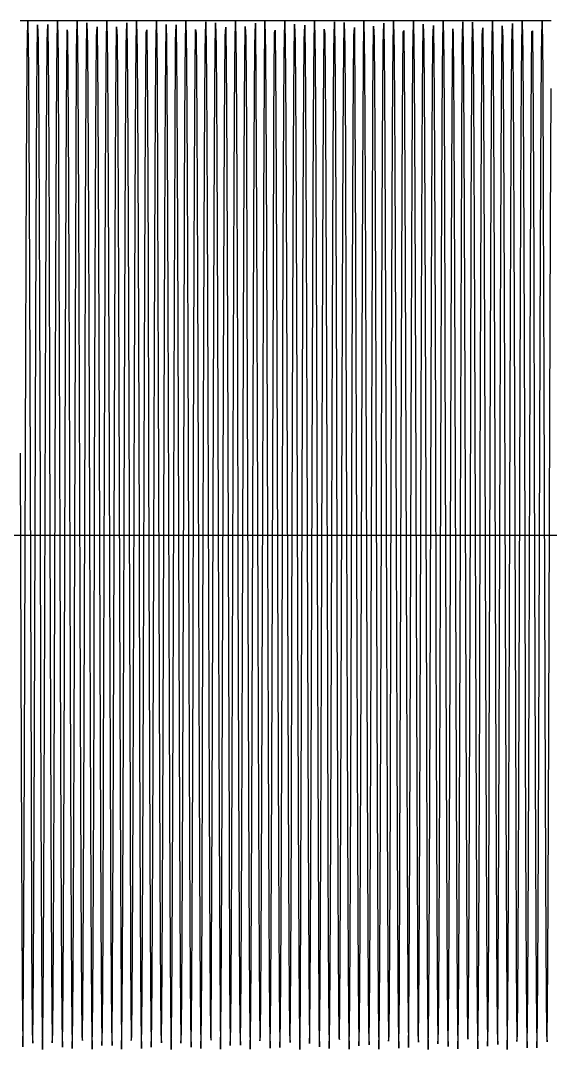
# Model space of a CAD drawing. Header units: metres. Extents: x 5 to 509, y -1 to 159.
# Drawn here: x 155.08 to 163.32, y 121 to 137 of the extents above; entities that cross this region are included whole.
import ezdxf

# ---------------------------------------------------------------- set-up
doc = ezdxf.new("R2010")
doc.units = ezdxf.units.M
doc.linetypes.add('DASHED', pattern=[0.6, 0.35, -0.25])
doc.layers.add('BASE', color=8, linetype='Continuous')
doc.layers.add('WAVE', color=7, linetype='Continuous')

msp = doc.modelspace()

# ---------------------------------------------------------------- linework, layer by layer
at = {"layer": 'BASE'}
msp.add_line((29, 129), (501, 129), dxfattribs=at)
at = {"layer": 'WAVE', "linetype": 'DASHED'}
msp.add_lwpolyline([(155.073, 137), (155.083, 137), (155.093, 137), (155.103, 137), (155.113, 137), (155.123, 137), (155.133, 137), (155.143, 137), (155.153, 137), (155.163, 137), (155.173, 137), (155.183, 137), (155.193, 137), (155.203, 137), (155.213, 137), (155.223, 137), (155.233, 137), (155.243, 137), (155.253, 137), (155.263, 137), (155.273, 137), (155.283, 137), (155.293, 137), (155.303, 137), (155.313, 137), (155.323, 137), (155.333, 137), (155.343, 137), (155.353, 137), (155.363, 137), (155.373, 137), (155.383, 137), (155.393, 137), (155.403, 137), (155.413, 137), (155.423, 137), (155.433, 137), (155.443, 137), (155.453, 137), (155.463, 137), (155.473, 137), (155.483, 137), (155.493, 137), (155.503, 137), (155.513, 137), (155.523, 137), (155.533, 137), (155.543, 137), (155.553, 137), (155.563, 137), (155.573, 137), (155.583, 137), (155.593, 137), (155.603, 137), (155.613, 137), (155.623, 137), (155.633, 137), (155.643, 137), (155.653, 137), (155.663, 137), (155.673, 137), (155.683, 137), (155.693, 137), (155.703, 137), (155.713, 137), (155.723, 137), (155.733, 137), (155.743, 137), (155.753, 137), (155.763, 137), (155.773, 137), (155.783, 137), (155.793, 137), (155.803, 137), (155.813, 137), (155.823, 137), (155.833, 137), (155.843, 137), (155.853, 137), (155.863, 137), (155.873, 137), (155.883, 137), (155.893, 137), (155.903, 137), (155.913, 137), (155.923, 137), (155.933, 137), (155.943, 137), (155.953, 137), (155.963, 137), (155.973, 137), (155.983, 137), (155.993, 137), (156.003, 137), (156.013, 137), (156.023, 137), (156.033, 137), (156.043, 137), (156.053, 137), (156.063, 137), (156.073, 137), (156.083, 137), (156.093, 137), (156.103, 137), (156.113, 137), (156.123, 137), (156.133, 137), (156.143, 137), (156.153, 137), (156.163, 137), (156.173, 137), (156.183, 137), (156.193, 137), (156.203, 137), (156.213, 137), (156.223, 137), (156.233, 137), (156.243, 137), (156.253, 137), (156.263, 137), (156.273, 137), (156.283, 137), (156.293, 137), (156.303, 137), (156.313, 137), (156.323, 137), (156.333, 137), (156.343, 137), (156.353, 137), (156.363, 137), (156.373, 137), (156.383, 137), (156.393, 137), (156.403, 137), (156.413, 137), (156.423, 137), (156.433, 137), (156.443, 137), (156.453, 137), (156.463, 137), (156.473, 137), (156.483, 137), (156.493, 137), (156.503, 137), (156.513, 137), (156.523, 137), (156.533, 137), (156.543, 137), (156.553, 137), (156.563, 137), (156.573, 137), (156.583, 137), (156.593, 137), (156.603, 137), (156.613, 137), (156.623, 137), (156.633, 137), (156.643, 137), (156.653, 137), (156.663, 137), (156.673, 137), (156.683, 137), (156.693, 137), (156.703, 137), (156.713, 137), (156.723, 137), (156.733, 137), (156.743, 137), (156.753, 137), (156.763, 137), (156.773, 137), (156.783, 137), (156.793, 137), (156.803, 137), (156.813, 137), (156.823, 137), (156.833, 137), (156.843, 137), (156.853, 137), (156.863, 137), (156.873, 137), (156.883, 137), (156.893, 137), (156.903, 137), (156.913, 137), (156.923, 137), (156.933, 137), (156.943, 137), (156.953, 137), (156.963, 137), (156.973, 137), (156.983, 137), (156.993, 137), (157.003, 137), (157.013, 137), (157.023, 137), (157.033, 137), (157.043, 137), (157.053, 137), (157.063, 137), (157.073, 137), (157.083, 137), (157.093, 137), (157.103, 137), (157.113, 137), (157.123, 137), (157.133, 137), (157.143, 137), (157.153, 137), (157.163, 137), (157.173, 137), (157.183, 137), (157.193, 137), (157.203, 137), (157.213, 137), (157.223, 137), (157.233, 137), (157.243, 137), (157.253, 137), (157.263, 137), (157.273, 137), (157.283, 137), (157.293, 137), (157.303, 137), (157.313, 137), (157.323, 137), (157.333, 137), (157.343, 137), (157.353, 137), (157.363, 137), (157.373, 137), (157.383, 137), (157.393, 137), (157.403, 137), (157.413, 137), (157.423, 137), (157.433, 137), (157.443, 137), (157.453, 137), (157.463, 137), (157.473, 137), (157.483, 137), (157.493, 137), (157.503, 137), (157.513, 137), (157.523, 137), (157.533, 137), (157.543, 137), (157.553, 137), (157.563, 137), (157.573, 137), (157.583, 137), (157.593, 137), (157.603, 137), (157.613, 137), (157.623, 137), (157.633, 137), (157.643, 137), (157.653, 137), (157.663, 137), (157.673, 137), (157.683, 137), (157.693, 137), (157.703, 137), (157.713, 137), (157.723, 137), (157.733, 137), (157.743, 137), (157.753, 137), (157.763, 137), (157.773, 137), (157.783, 137), (157.793, 137), (157.803, 137), (157.813, 137), (157.823, 137), (157.833, 137), (157.843, 137), (157.853, 137), (157.863, 137), (157.873, 137), (157.883, 137), (157.893, 137), (157.903, 137), (157.913, 137), (157.923, 137), (157.933, 137), (157.943, 137), (157.953, 137), (157.963, 137), (157.973, 137), (157.983, 137), (157.993, 137), (158.003, 137), (158.013, 137), (158.023, 137), (158.033, 137), (158.043, 137), (158.053, 137), (158.063, 137), (158.073, 137), (158.083, 137), (158.093, 137), (158.103, 137), (158.113, 137), (158.123, 137), (158.133, 137), (158.143, 137), (158.153, 137), (158.163, 137), (158.173, 137), (158.183, 137), (158.193, 137), (158.203, 137), (158.213, 137), (158.223, 137), (158.233, 137), (158.243, 137), (158.253, 137), (158.263, 137), (158.273, 137), (158.283, 137), (158.293, 137), (158.303, 137), (158.313, 137), (158.323, 137), (158.333, 137), (158.343, 137), (158.353, 137), (158.363, 137), (158.373, 137), (158.383, 137), (158.393, 137), (158.403, 137), (158.413, 137), (158.423, 137), (158.433, 137), (158.443, 137), (158.453, 137), (158.463, 137), (158.473, 137), (158.483, 137), (158.493, 137), (158.503, 137), (158.513, 137), (158.523, 137), (158.533, 137), (158.543, 137), (158.553, 137), (158.563, 137), (158.573, 137), (158.583, 137), (158.593, 137), (158.603, 137), (158.613, 137), (158.623, 137), (158.633, 137), (158.643, 137), (158.653, 137), (158.663, 137), (158.673, 137), (158.683, 137), (158.693, 137), (158.703, 137), (158.713, 137), (158.723, 137), (158.733, 137), (158.743, 137), (158.753, 137), (158.763, 137), (158.773, 137), (158.783, 137), (158.793, 137), (158.803, 137), (158.813, 137), (158.823, 137), (158.833, 137), (158.843, 137), (158.853, 137), (158.863, 137), (158.873, 137), (158.883, 137), (158.893, 137), (158.903, 137), (158.913, 137), (158.923, 137), (158.933, 137), (158.943, 137), (158.953, 137), (158.963, 137), (158.973, 137), (158.983, 137), (158.993, 137), (159.003, 137), (159.013, 137), (159.023, 137), (159.033, 137), (159.043, 137), (159.053, 137), (159.063, 137), (159.073, 137), (159.083, 137), (159.093, 137), (159.103, 137), (159.113, 137), (159.123, 137), (159.133, 137), (159.143, 137), (159.153, 137), (159.163, 137), (159.173, 137), (159.183, 137), (159.193, 137), (159.203, 137), (159.213, 137), (159.223, 137), (159.233, 137), (159.243, 137), (159.253, 137), (159.263, 137), (159.273, 137), (159.283, 137), (159.293, 137), (159.303, 137), (159.313, 137), (159.323, 137), (159.333, 137), (159.343, 137), (159.353, 137), (159.363, 137), (159.373, 137), (159.383, 137), (159.393, 137), (159.403, 137), (159.413, 137), (159.423, 137), (159.433, 137), (159.443, 137), (159.453, 137), (159.463, 137), (159.473, 137), (159.483, 137), (159.493, 137), (159.503, 137), (159.513, 137), (159.523, 137), (159.533, 137), (159.543, 137), (159.553, 137), (159.563, 137), (159.573, 137), (159.583, 137), (159.593, 137), (159.603, 137), (159.613, 137), (159.623, 137), (159.633, 137), (159.643, 137), (159.653, 137), (159.663, 137), (159.673, 137), (159.683, 137), (159.693, 137), (159.703, 137), (159.713, 137), (159.723, 137), (159.733, 137), (159.743, 137), (159.753, 137), (159.763, 137), (159.773, 137), (159.783, 137), (159.793, 137), (159.803, 137), (159.813, 137), (159.823, 137), (159.833, 137), (159.843, 137), (159.853, 137), (159.863, 137), (159.873, 137), (159.883, 137), (159.893, 137), (159.903, 137), (159.913, 137), (159.923, 137), (159.933, 137), (159.943, 137), (159.953, 137), (159.963, 137), (159.973, 137), (159.983, 137), (159.993, 137), (160.003, 137), (160.013, 137), (160.023, 137), (160.033, 137), (160.043, 137), (160.053, 137), (160.063, 137), (160.073, 137), (160.083, 137), (160.093, 137), (160.103, 137), (160.113, 137), (160.123, 137), (160.133, 137), (160.143, 137), (160.153, 137), (160.163, 137), (160.173, 137), (160.183, 137), (160.193, 137), (160.203, 137), (160.213, 137), (160.223, 137), (160.233, 137), (160.243, 137), (160.253, 137), (160.263, 137), (160.273, 137), (160.283, 137), (160.293, 137), (160.303, 137), (160.313, 137), (160.323, 137), (160.333, 137), (160.343, 137), (160.353, 137), (160.363, 137), (160.373, 137), (160.383, 137), (160.393, 137), (160.403, 137), (160.413, 137), (160.423, 137), (160.433, 137), (160.443, 137), (160.453, 137), (160.463, 137), (160.473, 137), (160.483, 137), (160.493, 137), (160.503, 137), (160.513, 137), (160.523, 137), (160.533, 137), (160.543, 137), (160.553, 137), (160.563, 137), (160.573, 137), (160.583, 137), (160.593, 137), (160.603, 137), (160.613, 137), (160.623, 137), (160.633, 137), (160.643, 137), (160.653, 137), (160.663, 137), (160.673, 137), (160.683, 137), (160.693, 137), (160.703, 137), (160.713, 137), (160.723, 137), (160.733, 137), (160.743, 137), (160.753, 137), (160.763, 137), (160.773, 137), (160.783, 137), (160.793, 137), (160.803, 137), (160.813, 137), (160.823, 137), (160.833, 137), (160.843, 137), (160.853, 137), (160.863, 137), (160.873, 137), (160.883, 137), (160.893, 137), (160.903, 137), (160.913, 137), (160.923, 137), (160.933, 137), (160.943, 137), (160.953, 137), (160.963, 137), (160.973, 137), (160.983, 137), (160.993, 137), (161.003, 137), (161.013, 137), (161.023, 137), (161.033, 137), (161.043, 137), (161.053, 137), (161.063, 137), (161.073, 137), (161.083, 137), (161.093, 137), (161.103, 137), (161.113, 137), (161.123, 137), (161.133, 137), (161.143, 137), (161.153, 137), (161.163, 137), (161.173, 137), (161.183, 137), (161.193, 137), (161.203, 137), (161.213, 137), (161.223, 137), (161.233, 137), (161.243, 137), (161.253, 137), (161.263, 137), (161.273, 137), (161.283, 137), (161.293, 137), (161.303, 137), (161.313, 137), (161.323, 137), (161.333, 137), (161.343, 137), (161.353, 137), (161.363, 137), (161.373, 137), (161.383, 137), (161.393, 137), (161.403, 137), (161.413, 137), (161.423, 137), (161.433, 137), (161.443, 137), (161.453, 137), (161.463, 137), (161.473, 137), (161.483, 137), (161.493, 137), (161.503, 137), (161.513, 137), (161.523, 137), (161.533, 137), (161.543, 137), (161.553, 137), (161.563, 137), (161.573, 137), (161.583, 137), (161.593, 137), (161.603, 137), (161.613, 137), (161.623, 137), (161.633, 137), (161.643, 137), (161.653, 137), (161.663, 137), (161.673, 137), (161.683, 137), (161.693, 137), (161.703, 137), (161.713, 137), (161.723, 137), (161.733, 137), (161.743, 137), (161.753, 137), (161.763, 137), (161.773, 137), (161.783, 137), (161.793, 137), (161.803, 137), (161.813, 137), (161.823, 137), (161.833, 137), (161.843, 137), (161.853, 137), (161.863, 137), (161.873, 137), (161.883, 137), (161.893, 137), (161.903, 137), (161.913, 137), (161.923, 137), (161.933, 137), (161.943, 137), (161.953, 137), (161.963, 137), (161.973, 137), (161.983, 137), (161.993, 137), (162.003, 137), (162.013, 137), (162.023, 137), (162.033, 137), (162.043, 137), (162.053, 137), (162.063, 137), (162.073, 137), (162.083, 137), (162.093, 137), (162.103, 137), (162.113, 137), (162.123, 137), (162.133, 137), (162.143, 137), (162.153, 137), (162.163, 137), (162.173, 137), (162.183, 137), (162.193, 137), (162.203, 137), (162.213, 137), (162.223, 137), (162.233, 137), (162.243, 137), (162.253, 137), (162.263, 137), (162.273, 137), (162.283, 137), (162.293, 137), (162.303, 137), (162.313, 137), (162.323, 137), (162.333, 137), (162.343, 137), (162.353, 137), (162.363, 137), (162.373, 137), (162.383, 137), (162.393, 137), (162.403, 137), (162.413, 137), (162.423, 137), (162.433, 137), (162.443, 137), (162.453, 137), (162.463, 137), (162.473, 137), (162.483, 137), (162.493, 137), (162.503, 137), (162.513, 137), (162.523, 137), (162.533, 137), (162.543, 137), (162.553, 137), (162.563, 137), (162.573, 137), (162.583, 137), (162.593, 137), (162.603, 137), (162.613, 137), (162.623, 137), (162.633, 137), (162.643, 137), (162.653, 137), (162.663, 137), (162.673, 137), (162.683, 137), (162.693, 137), (162.703, 137), (162.713, 137), (162.723, 137), (162.733, 137), (162.743, 137), (162.753, 137), (162.763, 137), (162.773, 137), (162.783, 137), (162.793, 137), (162.803, 137), (162.813, 137), (162.823, 137), (162.833, 137), (162.843, 137), (162.853, 137), (162.863, 137), (162.873, 137), (162.883, 137), (162.893, 137), (162.903, 137), (162.913, 137), (162.923, 137), (162.933, 137), (162.943, 137), (162.953, 137), (162.963, 137), (162.973, 137), (162.983, 137), (162.993, 137), (163.003, 137), (163.013, 137), (163.023, 137), (163.033, 137), (163.043, 137), (163.053, 137), (163.063, 137), (163.073, 137), (163.083, 137), (163.093, 137), (163.103, 137), (163.113, 137), (163.123, 137), (163.133, 137), (163.143, 137), (163.153, 137), (163.163, 137), (163.173, 137), (163.183, 137), (163.193, 137), (163.203, 137), (163.213, 137), (163.223, 137), (163.233, 137), (163.243, 137), (163.253, 137), (163.263, 137), (163.273, 137), (163.283, 137), (163.293, 137), (163.303, 137), (163.313, 137), (163.323, 137), (163.333, 137)], dxfattribs=at)
at = {"layer": 'WAVE'}
msp.add_lwpolyline([(155.073, 130.275), (155.083, 127.034), (155.093, 124.115), (155.103, 122.001), (155.113, 121.038), (155.123, 121.384), (155.133, 122.984), (155.143, 125.573), (155.153, 128.726), (155.163, 131.924), (155.173, 134.641), (155.183, 136.43), (155.193, 136.997), (155.203, 136.248), (155.213, 134.307), (155.223, 131.493), (155.233, 128.268), (155.243, 125.165), (155.253, 122.692), (155.263, 121.257), (155.273, 121.095), (155.283, 122.234), (155.293, 124.487), (155.303, 127.481), (155.313, 130.726), (155.323, 133.686), (155.333, 135.876), (155.343, 136.934), (155.353, 136.688), (155.363, 135.176), (155.373, 132.649), (155.383, 129.521), (155.393, 126.308), (155.403, 123.537), (155.413, 121.665), (155.423, 121), (155.433, 121.651), (155.443, 123.511), (155.453, 126.273), (155.463, 129.485), (155.473, 132.616), (155.483, 135.153), (155.493, 136.678), (155.503, 136.939), (155.513, 135.894), (155.523, 133.716), (155.533, 130.761), (155.543, 127.517), (155.553, 124.517), (155.563, 122.254), (155.573, 121.101), (155.583, 121.247), (155.593, 122.669), (155.603, 125.133), (155.613, 128.232), (155.623, 131.458), (155.633, 134.279), (155.643, 136.232), (155.653, 136.996), (155.663, 136.443), (155.673, 134.667), (155.683, 131.958), (155.693, 128.763), (155.703, 125.606), (155.713, 123.008), (155.723, 121.396), (155.733, 121.034), (155.743, 121.983), (155.753, 124.087), (155.763, 126.998), (155.773, 130.239), (155.783, 133.276), (155.793, 135.61), (155.803, 136.856), (155.813, 136.81), (155.823, 135.479), (155.833, 133.082), (155.843, 130.014), (155.853, 126.779), (155.863, 123.909), (155.873, 121.877), (155.883, 121.016), (155.893, 121.469), (155.903, 123.161), (155.913, 125.813), (155.923, 128.99), (155.933, 132.168), (155.943, 134.825), (155.953, 136.524), (155.963, 136.985), (155.973, 136.132), (155.983, 134.106), (155.993, 131.24), (156.003, 128.006), (156.013, 124.935), (156.023, 122.533), (156.033, 121.194), (156.043, 121.14), (156.053, 122.379), (156.063, 124.707), (156.073, 127.741), (156.083, 130.982), (156.093, 133.898), (156.103, 136.007), (156.113, 136.964), (156.123, 136.611), (156.133, 135.005), (156.143, 132.412), (156.153, 129.258), (156.163, 126.061), (156.173, 123.347), (156.183, 121.564), (156.193, 121.004), (156.203, 121.759), (156.213, 123.706), (156.223, 126.523), (156.233, 129.748), (156.243, 132.85), (156.253, 135.318), (156.263, 136.748), (156.273, 136.902), (156.283, 135.757), (156.293, 133.5), (156.303, 130.503), (156.313, 127.258), (156.323, 124.301), (156.333, 122.116), (156.343, 121.063), (156.353, 121.317), (156.363, 122.834), (156.373, 125.366), (156.383, 128.495), (156.393, 131.708), (156.403, 134.475), (156.413, 136.341), (156.423, 137), (156.433, 136.343), (156.443, 134.478), (156.453, 131.711), (156.463, 128.499), (156.473, 125.369), (156.483, 122.836), (156.493, 121.318), (156.503, 121.063), (156.513, 122.114), (156.523, 124.298), (156.533, 127.255), (156.543, 130.499), (156.553, 133.497), (156.563, 135.755), (156.573, 136.902), (156.583, 136.748), (156.593, 135.321), (156.603, 132.853), (156.613, 129.752), (156.623, 126.527), (156.633, 123.708), (156.643, 121.761), (156.653, 121.004), (156.663, 121.563), (156.673, 123.345), (156.683, 126.057), (156.693, 129.254), (156.703, 132.409), (156.713, 135.003), (156.723, 136.609), (156.733, 136.964), (156.743, 136.009), (156.753, 133.9), (156.763, 130.986), (156.773, 127.745), (156.783, 124.71), (156.793, 122.381), (156.803, 121.141), (156.813, 121.194), (156.823, 122.531), (156.833, 124.932), (156.843, 128.002), (156.853, 131.237), (156.863, 134.103), (156.873, 136.131), (156.883, 136.985), (156.893, 136.525), (156.903, 134.828), (156.913, 132.172), (156.923, 128.994), (156.933, 125.817), (156.943, 123.164), (156.953, 121.471), (156.963, 121.016), (156.973, 121.875), (156.983, 123.906), (156.993, 126.775), (157.003, 130.01), (157.013, 133.079), (157.023, 135.477), (157.033, 136.809), (157.043, 136.857), (157.053, 135.612), (157.063, 133.279), (157.073, 130.243), (157.083, 127.002), (157.093, 124.09), (157.103, 121.985), (157.113, 121.035), (157.123, 121.395), (157.133, 123.006), (157.143, 125.603), (157.153, 128.759), (157.163, 131.954), (157.173, 134.664), (157.183, 136.442), (157.193, 136.996), (157.203, 136.234), (157.213, 134.282), (157.223, 131.461), (157.233, 128.236), (157.243, 125.136), (157.253, 122.672), (157.263, 121.248), (157.273, 121.1), (157.283, 122.252), (157.293, 124.514), (157.303, 127.513), (157.313, 130.757), (157.323, 133.713), (157.333, 135.893), (157.343, 136.939), (157.353, 136.679), (157.363, 135.156), (157.373, 132.62), (157.383, 129.489), (157.393, 126.277), (157.403, 123.513), (157.413, 121.652), (157.423, 121), (157.433, 121.664), (157.443, 123.534), (157.453, 126.304), (157.463, 129.517), (157.473, 132.646), (157.483, 135.174), (157.493, 136.687), (157.503, 136.935), (157.513, 135.878), (157.523, 133.689), (157.533, 130.729), (157.543, 127.485), (157.553, 124.49), (157.563, 122.236), (157.573, 121.096), (157.583, 121.256), (157.593, 122.689), (157.603, 125.161), (157.613, 128.265), (157.623, 131.489), (157.633, 134.304), (157.643, 136.246), (157.653, 136.997), (157.663, 136.431), (157.673, 134.644), (157.683, 131.928), (157.693, 128.73), (157.703, 125.577), (157.713, 122.986), (157.723, 121.386), (157.733, 121.037), (157.743, 121.999), (157.753, 124.112), (157.763, 127.03), (157.773, 130.271), (157.783, 133.304), (157.793, 135.628), (157.803, 136.862), (157.813, 136.803), (157.823, 135.46), (157.833, 133.054), (157.843, 129.982), (157.853, 126.747), (157.863, 123.884), (157.873, 121.862), (157.883, 121.014), (157.893, 121.48), (157.903, 123.184), (157.913, 125.843), (157.923, 129.023), (157.933, 132.198), (157.943, 134.847), (157.953, 136.535), (157.963, 136.983), (157.973, 136.117), (157.983, 134.081), (157.993, 131.209), (158.003, 127.974), (158.013, 124.907), (158.023, 122.514), (158.033, 121.187), (158.043, 121.146), (158.053, 122.397), (158.063, 124.734), (158.073, 127.773), (158.083, 131.014), (158.093, 133.923), (158.103, 136.023), (158.113, 136.967), (158.123, 136.6), (158.133, 134.984), (158.143, 132.382), (158.153, 129.225), (158.163, 126.03), (158.173, 123.324), (158.183, 121.552), (158.193, 121.005), (158.203, 121.773), (158.213, 123.73), (158.223, 126.554), (158.233, 129.78), (158.243, 132.878), (158.253, 135.338), (158.263, 136.756), (158.273, 136.897), (158.283, 135.739), (158.293, 133.473), (158.303, 130.471), (158.313, 127.227), (158.323, 124.274), (158.333, 122.099), (158.343, 121.059), (158.353, 121.326), (158.363, 122.855), (158.373, 125.395), (158.383, 128.528), (158.393, 131.738), (158.403, 134.499), (158.413, 136.354), (158.423, 137), (158.433, 136.33), (158.443, 134.454), (158.453, 131.68), (158.463, 128.466), (158.473, 125.34), (158.483, 122.816), (158.493, 121.309), (158.503, 121.067), (158.513, 122.131), (158.523, 124.324), (158.533, 127.287), (158.543, 130.531), (158.553, 133.524), (158.563, 135.772), (158.573, 136.907), (158.583, 136.74), (158.593, 135.301), (158.603, 132.824), (158.613, 129.719), (158.623, 126.495), (158.633, 123.684), (158.643, 121.747), (158.653, 121.003), (158.663, 121.575), (158.673, 123.368), (158.683, 126.088), (158.693, 129.286), (158.703, 132.438), (158.713, 135.024), (158.723, 136.619), (158.733, 136.961), (158.743, 135.993), (158.753, 133.875), (158.763, 130.954), (158.773, 127.712), (158.783, 124.682), (158.793, 122.363), (158.803, 121.135), (158.813, 121.201), (158.823, 122.55), (158.833, 124.96), (158.843, 128.035), (158.853, 131.268), (158.863, 134.129), (158.873, 136.145), (158.883, 136.987), (158.893, 136.514), (158.903, 134.805), (158.913, 132.142), (158.923, 128.961), (158.933, 125.787), (158.943, 123.141), (158.953, 121.46), (158.963, 121.018), (158.973, 121.89), (158.983, 123.931), (158.993, 126.807), (159.003, 130.043), (159.013, 133.107), (159.023, 135.496), (159.033, 136.816), (159.043, 136.851), (159.053, 135.593), (159.063, 133.252), (159.073, 130.211), (159.083, 126.97), (159.093, 124.064), (159.103, 121.969), (159.113, 121.032), (159.123, 121.405), (159.133, 123.027), (159.143, 125.632), (159.153, 128.791), (159.163, 131.985), (159.173, 134.687), (159.183, 136.454), (159.193, 136.995), (159.203, 136.22), (159.213, 134.258), (159.223, 131.43), (159.233, 128.203), (159.243, 125.107), (159.253, 122.652), (159.263, 121.24), (159.273, 121.106), (159.283, 122.27), (159.293, 124.541), (159.303, 127.545), (159.313, 130.789), (159.323, 133.739), (159.333, 135.909), (159.343, 136.943), (159.353, 136.669), (159.363, 135.135), (159.373, 132.591), (159.383, 129.456), (159.393, 126.246), (159.403, 123.49), (159.413, 121.639), (159.423, 121), (159.433, 121.677), (159.443, 123.558), (159.453, 126.335), (159.463, 129.55), (159.473, 132.675), (159.483, 135.195), (159.493, 136.696), (159.503, 136.931), (159.513, 135.861), (159.523, 133.663), (159.533, 130.697), (159.543, 127.453), (159.553, 124.463), (159.563, 122.219), (159.573, 121.091), (159.583, 121.264), (159.593, 122.709), (159.603, 125.19), (159.613, 128.297), (159.623, 131.52), (159.633, 134.328), (159.643, 136.26), (159.653, 136.997), (159.663, 136.419), (159.673, 134.621), (159.683, 131.897), (159.693, 128.697), (159.703, 125.547), (159.713, 122.965), (159.723, 121.376), (159.733, 121.041), (159.743, 122.015), (159.753, 124.138), (159.763, 127.062), (159.773, 130.304), (159.783, 133.331), (159.793, 135.646), (159.803, 136.868), (159.813, 136.795), (159.823, 135.44), (159.833, 133.026), (159.843, 129.949), (159.853, 126.716), (159.863, 123.859), (159.873, 121.847), (159.883, 121.013), (159.893, 121.492), (159.903, 123.206), (159.913, 125.873), (159.923, 129.055), (159.933, 132.228), (159.943, 134.87), (159.953, 136.546), (159.963, 136.981), (159.973, 136.102), (159.983, 134.056), (159.993, 131.178), (160.003, 127.941), (160.013, 124.879), (160.023, 122.495), (160.033, 121.18), (160.043, 121.153), (160.053, 122.416), (160.063, 124.762), (160.073, 127.806), (160.083, 131.046), (160.093, 133.949), (160.103, 136.038), (160.113, 136.97), (160.123, 136.59), (160.133, 134.962), (160.143, 132.353), (160.153, 129.192), (160.163, 126), (160.173, 123.301), (160.183, 121.54), (160.193, 121.006), (160.203, 121.787), (160.213, 123.755), (160.223, 126.585), (160.233, 129.813), (160.243, 132.907), (160.253, 135.358), (160.263, 136.764), (160.273, 136.892), (160.283, 135.722), (160.293, 133.446), (160.303, 130.439), (160.313, 127.195), (160.323, 124.248), (160.333, 122.083), (160.343, 121.056), (160.353, 121.335), (160.363, 122.876), (160.373, 125.424), (160.383, 128.56), (160.393, 131.769), (160.403, 134.522), (160.413, 136.367), (160.423, 137), (160.433, 136.317), (160.443, 134.43), (160.453, 131.65), (160.463, 128.434), (160.473, 125.311), (160.483, 122.795), (160.493, 121.3), (160.503, 121.071), (160.513, 122.147), (160.523, 124.351), (160.533, 127.319), (160.543, 130.563), (160.553, 133.551), (160.563, 135.79), (160.573, 136.912), (160.583, 136.732), (160.593, 135.28), (160.603, 132.796), (160.613, 129.687), (160.623, 126.464), (160.633, 123.66), (160.643, 121.733), (160.653, 121.002), (160.663, 121.587), (160.673, 123.391), (160.683, 126.118), (160.693, 129.319), (160.703, 132.468), (160.713, 135.046), (160.723, 136.629), (160.733, 136.958), (160.743, 135.977), (160.753, 133.849), (160.763, 130.923), (160.773, 127.68), (160.783, 124.655), (160.793, 122.345), (160.803, 121.129), (160.813, 121.208), (160.823, 122.569), (160.833, 124.988), (160.843, 128.067), (160.853, 131.3), (160.863, 134.154), (160.873, 136.16), (160.883, 136.988), (160.893, 136.503), (160.903, 134.783), (160.913, 132.111), (160.923, 128.928), (160.933, 125.757), (160.943, 123.119), (160.953, 121.449), (160.963, 121.021), (160.973, 121.905), (160.983, 123.957), (160.993, 126.838), (161.003, 130.075), (161.013, 133.135), (161.023, 135.515), (161.033, 136.823), (161.043, 136.844), (161.053, 135.575), (161.063, 133.224), (161.073, 130.178), (161.083, 126.939), (161.093, 124.038), (161.103, 121.954), (161.113, 121.029), (161.123, 121.415), (161.133, 123.049), (161.143, 125.662), (161.153, 128.824), (161.163, 132.015), (161.173, 134.71), (161.183, 136.466), (161.193, 136.993), (161.203, 136.206), (161.213, 134.233), (161.223, 131.399), (161.233, 128.171), (161.243, 125.079), (161.253, 122.632), (161.263, 121.233), (161.273, 121.111), (161.283, 122.287), (161.293, 124.568), (161.303, 127.577), (161.313, 130.821), (161.323, 133.765), (161.333, 135.925), (161.343, 136.946), (161.353, 136.66), (161.363, 135.114), (161.373, 132.561), (161.383, 129.423), (161.393, 126.216), (161.403, 123.466), (161.413, 121.627), (161.423, 121), (161.433, 121.69), (161.443, 123.582), (161.453, 126.366), (161.463, 129.583), (161.473, 132.704), (161.483, 135.215), (161.493, 136.705), (161.503, 136.926), (161.513, 135.844), (161.523, 133.636), (161.533, 130.665), (161.543, 127.421), (161.553, 124.436), (161.563, 122.202), (161.573, 121.086), (161.583, 121.272), (161.593, 122.73), (161.603, 125.219), (161.613, 128.33), (161.623, 131.551), (161.633, 134.353), (161.643, 136.274), (161.653, 136.998), (161.663, 136.407), (161.673, 134.597), (161.683, 131.867), (161.693, 128.665), (161.703, 125.518), (161.713, 122.944), (161.723, 121.366), (161.733, 121.044), (161.743, 122.031), (161.753, 124.164), (161.763, 127.093), (161.773, 130.336), (161.783, 133.359), (161.793, 135.665), (161.803, 136.874), (161.813, 136.788), (161.823, 135.421), (161.833, 132.998), (161.843, 129.917), (161.853, 126.685), (161.863, 123.834), (161.873, 121.833), (161.883, 121.011), (161.893, 121.503), (161.903, 123.229), (161.913, 125.904), (161.923, 129.088), (161.933, 132.258), (161.943, 134.892), (161.953, 136.557), (161.963, 136.978), (161.973, 136.087), (161.983, 134.031), (161.993, 131.146), (162.003, 127.909), (162.013, 124.851), (162.023, 122.476), (162.033, 121.174), (162.043, 121.159), (162.053, 122.434), (162.063, 124.79), (162.073, 127.838), (162.083, 131.077), (162.093, 133.975), (162.103, 136.054), (162.113, 136.973), (162.123, 136.58), (162.133, 134.94), (162.143, 132.323), (162.153, 129.16), (162.163, 125.97), (162.173, 123.278), (162.183, 121.528), (162.193, 121.007), (162.203, 121.801), (162.213, 123.779), (162.223, 126.616), (162.233, 129.845), (162.243, 132.935), (162.253, 135.378), (162.263, 136.771), (162.273, 136.886), (162.283, 135.704), (162.293, 133.419), (162.303, 130.406), (162.313, 127.163), (162.323, 124.222), (162.333, 122.066), (162.343, 121.052), (162.353, 121.345), (162.363, 122.897), (162.373, 125.453), (162.383, 128.593), (162.393, 131.8), (162.403, 134.546), (162.413, 136.38), (162.423, 136.999), (162.433, 136.303), (162.443, 134.406), (162.453, 131.619), (162.463, 128.401), (162.473, 125.282), (162.483, 122.774), (162.493, 121.291), (162.503, 121.076), (162.513, 122.164), (162.523, 124.377), (162.533, 127.351), (162.543, 130.595), (162.553, 133.578), (162.563, 135.807), (162.573, 136.916), (162.583, 136.724), (162.593, 135.26), (162.603, 132.767), (162.613, 129.654), (162.623, 126.434), (162.633, 123.635), (162.643, 121.719), (162.653, 121.001), (162.663, 121.599), (162.673, 123.414), (162.683, 126.149), (162.693, 129.352), (162.703, 132.497), (162.713, 135.067), (162.723, 136.639), (162.733, 136.954), (162.743, 135.961), (162.753, 133.823), (162.763, 130.891), (162.773, 127.648), (162.783, 124.628), (162.793, 122.326), (162.803, 121.123), (162.813, 121.216), (162.823, 122.589), (162.833, 125.017), (162.843, 128.1), (162.853, 131.331), (162.863, 134.179), (162.873, 136.174), (162.883, 136.99), (162.893, 136.491), (162.903, 134.76), (162.913, 132.081), (162.923, 128.896), (162.933, 125.727), (162.943, 123.097), (162.953, 121.438), (162.963, 121.023), (162.973, 121.92), (162.983, 123.982), (162.993, 126.87), (163.003, 130.107), (163.013, 133.163), (163.023, 135.534), (163.033, 136.83), (163.043, 136.838), (163.053, 135.556), (163.063, 133.196), (163.073, 130.146), (163.083, 126.907), (163.093, 124.013), (163.103, 121.939), (163.113, 121.026), (163.123, 121.425), (163.133, 123.071), (163.143, 125.692), (163.153, 128.857), (163.163, 132.045), (163.173, 134.733), (163.183, 136.477), (163.193, 136.992), (163.203, 136.192), (163.213, 134.208), (163.223, 131.368), (163.233, 128.138), (163.243, 125.05), (163.253, 122.612), (163.263, 121.225), (163.273, 121.116), (163.283, 122.305), (163.293, 124.595), (163.303, 127.61), (163.313, 130.853), (163.323, 133.792), (163.333, 135.942)], dxfattribs=at)

doc.saveas('drawing.dxf')
